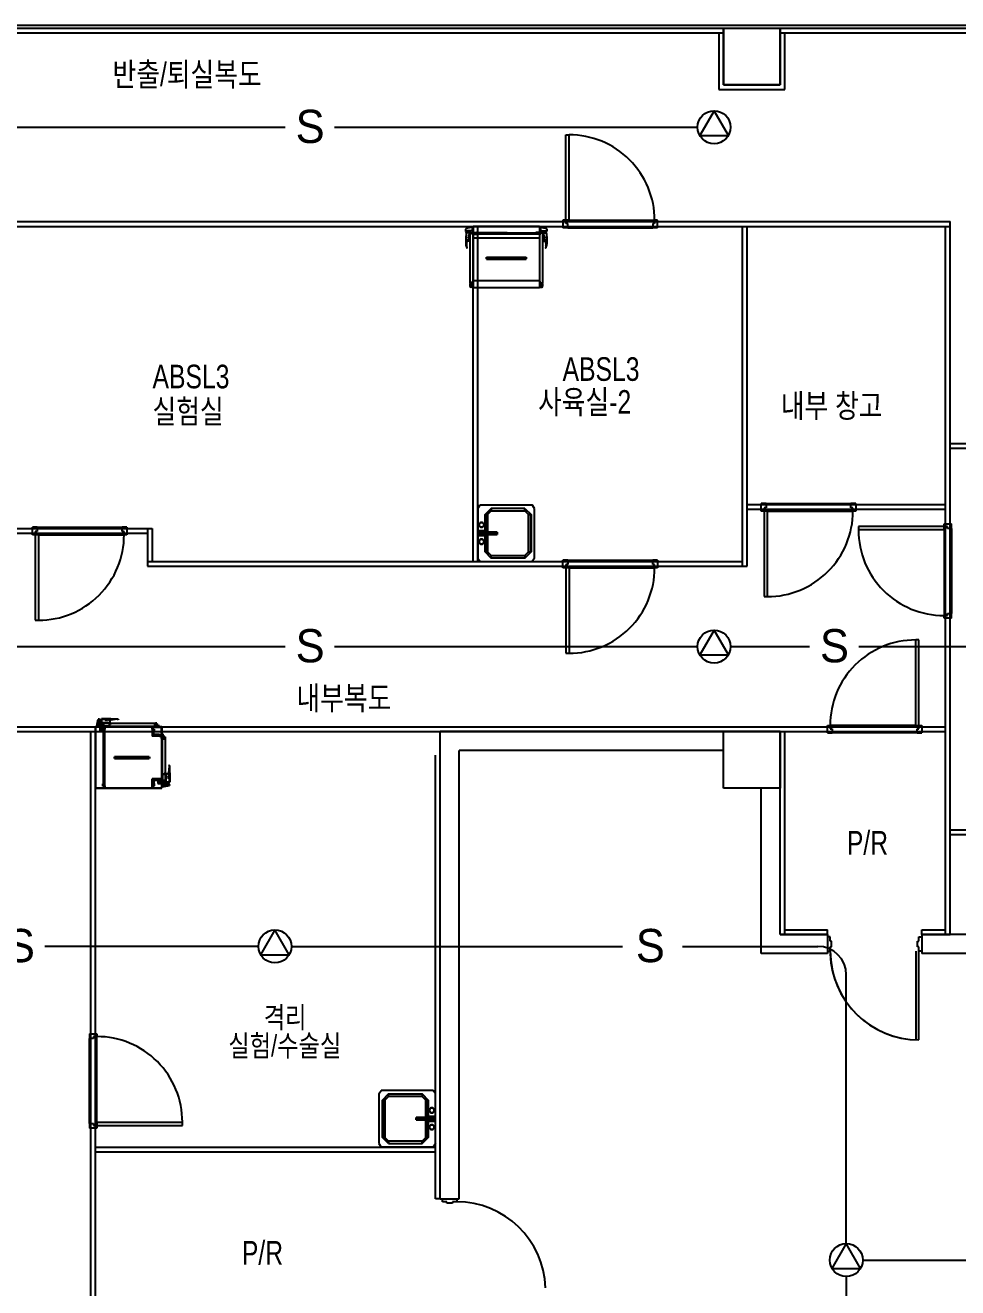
# Model space of a CAD drawing. Header units: millimetres. Extents: x 11414 to 120121, y 3637 to 81420.
# Drawn here: x 52523 to 62397, y 56937 to 70307 of the extents above; entities that cross this region are included whole.
import ezdxf
from ezdxf.enums import TextEntityAlignment as Align

# ---------------------------------------------------------------- set-up
doc = ezdxf.new("R2010")
doc.units = ezdxf.units.MM
doc.header["$LTSCALE"] = 100
doc.linetypes.add('CEN3', pattern=[26, 20, -2, 2, -2])
doc.layers.get('0').update_dxf_attribs({"color": 251})
for name, color, linetype in [('7', 7, 'Continuous'), ('ARC-7$0$ARCH', 9, 'Continuous'), ('ARC-7$0$arch-col', 9, 'Continuous'), ('ARC-7$0$동물실', 9, 'Continuous'), ('ARC-7$0$조적', 8, 'Continuous'), ('REC', 21, 'Continuous'), ('sp', 21, 'Continuous'), ('SYM', 7, 'Continuous'), ('W2', 2, 'CEN3')]:
    doc.layers.add(name, color=color, linetype=linetype)
doc.styles.add('ARC-7$0$돋움', font='')
doc.styles.add('ARC-7$0$울릉도l', font='')
doc.styles.add('GHD', font='HYWULM.TTF')
doc.styles.add('lpk', font='HYWULM.TTF')
doc.styles.get('ARC-7$0$돋움').set_extended_font_data('DotumChe')
doc.styles.get('ARC-7$0$울릉도l').set_extended_font_data('Dotum')

# ---------------------------------------------------------------- blocks, each defined once
blk = doc.blocks.new('ARC-7$0$SINK')
at = {"layer": 'ARC-7$0$동물실'}
for p, q in [((0, 262), (25, 300)), ((25, 300), (575, 300)), ((600, 262), (575, 300)), ((0, 262), (0, -262)), ((76, 198), (140, 262)), ((140, 262), (76, 198)), ((76, -198), (76, 198)), ((102, 198), (76, 198)), ((76, 198), (76, -198)), ((102, 198), (76, 198)), ((140, 236), (102, 198)), ((102, 198), (140, 236)), ((102, 198), (102, -198)), ((102, -198), (102, 198)), ((498, 262), (140, 262)), ((140, 262), (140, 236)), ((498, 262), (140, 262)), ((140, 236), (140, 262)), ((140, 236), (498, 236)), ((140, 236), (498, 236)), ((498, 262), (562, 198)), ((498, 236), (498, 262)), ((498, 262), (562, 198)), ((498, 236), (498, 262)), ((498, 236), (536, 198)), ((536, 198), (498, 236)), ((536, -198), (536, 198)), ((562, 198), (536, 198)), ((536, 198), (536, -198)), ((536, 198), (562, 198)), ((562, 198), (562, -198)), ((562, -198), (562, 198)), ((600, -262), (600, 262)), ((13, 89), (14, 96)), ((14, 96), (13, 89)), ((13, 89), (14, 96)), ((14, 96), (13, 89)), ((14, 82), (13, 89)), ((13, 89), (14, 82)), ((14, 82), (13, 89)), ((13, 89), (14, 82)), ((25, 13), (13, 25)), ((13, 25), (13, -25)), ((76, 25), (13, 25)), ((25, 13), (13, 25)), ((14, 96), (16, 102)), ((16, 102), (14, 96)), ((14, 96), (16, 102)), ((16, 102), (14, 96)), ((16, 76), (14, 82)), ((14, 82), (16, 76)), ((16, 76), (14, 82)), ((14, 82), (16, 76)), ((16, 102), (20, 107)), ((20, 107), (16, 102)), ((16, 102), (20, 107)), ((20, 107), (16, 102)), ((20, 71), (16, 76)), ((16, 76), (20, 71)), ((20, 71), (16, 76)), ((16, 76), (20, 71)), ((20, 107), (25, 111)), ((25, 111), (20, 107)), ((20, 107), (25, 111)), ((25, 111), (20, 107)), ((25, 67), (20, 71)), ((20, 71), (25, 67)), ((25, 67), (20, 71)), ((20, 71), (25, 67)), ((25, 111), (32, 114)), ((32, 114), (25, 111)), ((25, 111), (32, 114)), ((32, 114), (25, 111)), ((32, 64), (25, 67)), ((25, 67), (32, 64)), ((32, 64), (25, 67)), ((25, 67), (32, 64)), ((25, 13), (25, -13)), ((89, 13), (25, 13)), ((25, 13), (25, -13)), ((25, 13), (64, 13)), ((89, 13), (25, 13)), ((32, 114), (38, 115)), ((38, 115), (32, 114)), ((32, 114), (38, 115)), ((38, 115), (32, 114)), ((38, 64), (32, 64)), ((32, 64), (38, 64)), ((38, 64), (32, 64)), ((32, 64), (38, 64)), ((38, 115), (45, 114)), ((45, 114), (38, 115)), ((38, 115), (45, 114)), ((45, 114), (38, 115)), ((38, 64), (45, 64)), ((45, 64), (38, 64)), ((38, 64), (45, 64)), ((45, 64), (38, 64)), ((45, 114), (51, 111)), ((51, 111), (45, 114)), ((45, 114), (51, 111)), ((51, 111), (45, 114)), ((51, 67), (45, 64)), ((45, 64), (51, 67)), ((51, 67), (45, 64)), ((45, 64), (51, 67)), ((51, 111), (56, 107)), ((56, 107), (51, 111)), ((51, 111), (56, 107)), ((56, 107), (51, 111)), ((56, 71), (51, 67)), ((51, 67), (56, 71)), ((56, 71), (51, 67)), ((51, 67), (56, 71)), ((56, 107), (60, 102)), ((60, 102), (56, 107)), ((56, 107), (60, 102)), ((60, 102), (56, 107)), ((60, 76), (56, 71)), ((56, 71), (60, 76)), ((60, 76), (56, 71)), ((56, 71), (60, 76)), ((60, 102), (63, 96)), ((63, 96), (60, 102)), ((60, 102), (63, 96)), ((63, 96), (60, 102)), ((63, 82), (60, 76)), ((60, 76), (63, 82)), ((63, 82), (60, 76)), ((60, 76), (63, 82)), ((63, 96), (64, 89)), ((64, 89), (63, 96)), ((63, 96), (64, 89)), ((64, 89), (63, 96)), ((64, 89), (63, 82)), ((63, 82), (64, 89)), ((64, 89), (63, 82)), ((63, 82), (64, 89)), ((76, 25), (64, 13)), ((64, 13), (76, 25)), ((64, 13), (64, -13)), ((102, 13), (64, 13)), ((64, 13), (64, -13)), ((102, 13), (64, 13)), ((76, -25), (76, 25)), ((89, 13), (204, 13)), ((89, -13), (89, 13)), ((89, -13), (89, 13)), ((89, 13), (102, 13)), ((102, 13), (89, 13)), ((89, 13), (204, 13)), ((102, 13), (204, 13)), ((102, 13), (102, -13)), ((102, -13), (102, 13)), ((204, 13), (102, 13)), ((204, 13), (204, -13)), ((204, 13), (204, -13)), ((204, -13), (204, 13)), ((204, 13), (204, -13)), ((25, -13), (13, -25)), ((25, -13), (13, -25)), ((13, -25), (76, -25)), ((13, -89), (14, -82)), ((14, -82), (13, -89)), ((13, -89), (14, -82)), ((14, -82), (13, -89)), ((14, -96), (13, -89)), ((13, -89), (14, -96)), ((14, -96), (13, -89)), ((13, -89), (14, -96)), ((14, -82), (16, -76)), ((16, -76), (14, -82)), ((14, -82), (16, -76)), ((16, -76), (14, -82)), ((16, -102), (14, -96)), ((14, -96), (16, -102)), ((16, -102), (14, -96)), ((14, -96), (16, -102)), ((16, -76), (20, -71)), ((20, -71), (16, -76)), ((16, -76), (20, -71)), ((20, -71), (16, -76)), ((20, -107), (16, -102)), ((16, -102), (20, -107)), ((20, -107), (16, -102)), ((16, -102), (20, -107)), ((20, -71), (25, -67)), ((25, -67), (20, -71)), ((20, -71), (25, -67)), ((25, -67), (20, -71)), ((25, -111), (20, -107)), ((20, -107), (25, -111)), ((25, -111), (20, -107)), ((20, -107), (25, -111)), ((25, -13), (89, -13)), ((25, -13), (64, -13)), ((89, -13), (25, -13)), ((25, -67), (32, -64)), ((32, -64), (25, -67)), ((25, -67), (32, -64)), ((32, -64), (25, -67)), ((32, -114), (25, -111)), ((25, -111), (32, -114)), ((32, -114), (25, -111)), ((25, -111), (32, -114)), ((32, -64), (38, -64)), ((38, -64), (32, -64)), ((32, -64), (38, -64)), ((38, -64), (32, -64)), ((38, -115), (32, -114)), ((32, -114), (38, -115)), ((38, -115), (32, -114)), ((32, -114), (38, -115)), ((38, -64), (45, -64)), ((45, -64), (38, -64)), ((38, -64), (45, -64)), ((45, -64), (38, -64)), ((45, -114), (38, -115)), ((38, -115), (45, -114)), ((45, -114), (38, -115)), ((38, -115), (45, -114)), ((45, -64), (51, -67)), ((51, -67), (45, -64)), ((45, -64), (51, -67)), ((51, -67), (45, -64)), ((51, -111), (45, -114)), ((45, -114), (51, -111)), ((51, -111), (45, -114)), ((45, -114), (51, -111)), ((51, -67), (56, -71)), ((56, -71), (51, -67)), ((51, -67), (56, -71)), ((56, -71), (51, -67)), ((56, -107), (51, -111)), ((51, -111), (56, -107)), ((56, -107), (51, -111)), ((51, -111), (56, -107)), ((56, -71), (60, -76)), ((60, -76), (56, -71)), ((56, -71), (60, -76)), ((60, -76), (56, -71)), ((60, -102), (56, -107)), ((56, -107), (60, -102)), ((60, -102), (56, -107)), ((56, -107), (60, -102)), ((60, -76), (63, -82)), ((63, -82), (60, -76)), ((60, -76), (63, -82)), ((63, -82), (60, -76)), ((63, -96), (60, -102)), ((60, -102), (63, -96)), ((63, -96), (60, -102)), ((60, -102), (63, -96)), ((63, -82), (64, -89)), ((63, -82), (64, -89)), ((64, -89), (63, -82)), ((63, -82), (64, -89)), ((64, -89), (63, -96)), ((63, -96), (64, -89)), ((64, -89), (63, -96)), ((63, -96), (64, -89)), ((64, -13), (76, -25)), ((76, -25), (64, -13)), ((64, -13), (102, -13)), ((64, -13), (102, -13)), ((204, -13), (89, -13)), ((102, -13), (89, -13)), ((89, -13), (204, -13)), ((102, -13), (89, -13)), ((204, -13), (102, -13)), ((204, -13), (102, -13)), ((0, -262), (25, -300)), ((140, -262), (76, -198)), ((76, -198), (102, -198)), ((76, -198), (140, -262)), ((102, -198), (76, -198)), ((102, -198), (140, -236)), ((140, -236), (102, -198)), ((140, -236), (498, -236)), ((140, -262), (140, -236)), ((140, -236), (498, -236)), ((140, -262), (140, -236)), ((498, -262), (140, -262)), ((498, -262), (140, -262)), ((562, -198), (498, -262)), ((498, -236), (536, -198)), ((498, -262), (562, -198)), ((536, -198), (498, -236)), ((498, -236), (498, -262)), ((498, -236), (498, -262)), ((536, -198), (562, -198)), ((536, -198), (562, -198)), ((600, -262), (575, -300)), ((25, -300), (575, -300))]:
    blk.add_line(p, q, dxfattribs=at)
blk = doc.blocks.new('ARC-7')
at = {"layer": 'ARC-7$0$ARCH', "color": 251}
blk.add_line((660283, -427479), (624833, -427479), dxfattribs=at)
at = {"layer": 'ARC-7$0$arch-col', "color": 251}
for p, q in [((640933, -427508), (641533, -427508)), ((640933, -428108), (640933, -427508)), ((641533, -427508), (641533, -428108)), ((641533, -428108), (640933, -428108))]:
    blk.add_line(p, q, dxfattribs=at)
at = {"layer": 'ARC-7$0$동물실', "color": 251}
for p, q in [((631633, -427508), (640933, -427508)), ((631633, -427558), (640933, -427558)), ((640883, -427558), (640883, -428158)), ((640933, -427508), (640933, -428108)), ((641533, -427508), (645103, -427508)), ((641533, -428108), (641533, -427508)), ((641533, -427558), (645103, -427558)), ((641583, -428158), (641583, -427558)), ((640883, -428158), (641583, -428158)), ((640933, -428108), (641533, -428108)), ((639262, -429543), (639262, -428638)), ((639262, -428638), (639297, -428638)), ((639297, -429543), (639297, -428638)), ((630483, -429558), (643333, -429558)), ((639262, -429543), (639233, -429543)), ((639233, -429543), (639233, -429623)), ((639233, -429558), (639233, -429608)), ((639233, -429558), (639233, -429608)), ((639262, -429579), (639262, -429543)), ((639297, -429543), (639262, -429543)), ((639297, -429543), (640203, -429543)), ((640203, -429543), (640203, -429579)), ((640233, -429543), (640203, -429543)), ((640233, -429623), (640233, -429543)), ((640233, -429608), (640233, -429558)), ((643333, -437108), (643333, -429558)), ((624883, -429608), (643333, -429608)), ((638202, -429638), (638202, -429654)), ((638270, -429654), (638202, -429654)), ((638202, -429655), (638202, -429656)), ((638202, -429657), (638209, -429668)), ((638217, -429654), (638203, -429654)), ((638207, -429684), (638207, -429757)), ((638270, -429615), (638208, -429631)), ((638245, -429675), (638217, -429675)), ((638218, -429655), (638218, -429665)), ((638262, -429658), (638218, -429658)), ((638220, -429663), (638224, -429663)), ((638220, -429675), (638220, -429663)), ((638234, -429675), (638234, -429675)), ((638247, -429705), (638234, -429705)), ((638237, -429697), (638237, -429743)), ((638238, -429703), (638237, -429701)), ((638238, -429707), (638237, -429709)), ((638238, -429703), (638238, -429707)), ((638245, -429703), (638238, -429703)), ((638245, -429707), (638238, -429707)), ((638245, -429675), (638245, -429766)), ((638248, -429675), (638248, -430211)), ((638248, -429675), (638281, -429675)), ((638262, -429654), (638262, -429658)), ((638266, -429688), (638266, -429675)), ((638281, -429688), (638266, -429688)), ((638285, -429625), (638268, -429625)), ((638285, -429652), (638268, -429652)), ((638282, -429676), (638268, -429676)), ((638268, -429676), (638268, -429686)), ((638268, -429679), (638268, -429679)), ((638268, -429679), (638268, -429679)), ((638268, -429681), (638268, -429681)), ((638268, -429682), (638269, -429681)), ((638268, -429682), (638268, -429681)), ((638268, -429681), (638269, -429681)), ((638268, -429682), (638268, -429682)), ((638268, -429685), (638268, -429685)), ((638268, -429686), (638282, -429686)), ((638268, -429686), (638268, -429686)), ((638268, -429686), (638268, -429686)), ((638269, -429676), (638269, -429676)), ((638269, -429677), (638269, -429677)), ((638269, -429679), (638269, -429679)), ((638269, -429681), (638269, -429681)), ((638269, -429686), (638269, -429686)), ((638269, -429686), (638269, -429686)), ((638270, -429615), (638270, -429661)), ((638273, -429623), (638270, -429620)), ((638273, -429626), (638270, -429629)), ((638282, -429642), (638270, -429642)), ((638282, -429661), (638270, -429661)), ((638282, -429615), (638271, -429615)), ((638273, -429650), (638271, -429647)), ((638273, -429654), (638271, -429657)), ((638271, -429677), (638271, -429677)), ((638272, -429679), (638272, -429679)), ((638272, -429679), (638272, -429679)), ((638272, -429679), (638272, -429679)), ((638272, -429681), (638272, -429681)), ((638272, -429682), (638272, -429682)), ((638272, -429683), (638272, -429683)), ((638272, -429685), (638272, -429685)), ((638272, -429685), (638272, -429685)), ((638273, -429623), (638273, -429626)), ((638282, -429623), (638273, -429623)), ((638282, -429626), (638273, -429626)), ((638273, -429650), (638273, -429654)), ((638282, -429650), (638273, -429650)), ((638282, -429654), (638273, -429654)), ((638273, -429677), (638273, -429677)), ((638273, -429679), (638273, -429679)), ((638273, -429680), (638273, -429680)), ((638273, -429684), (638273, -429684)), ((638275, -429676), (638275, -429676)), ((638275, -429676), (638275, -429676)), ((638275, -429681), (638275, -429681)), ((638275, -429683), (638276, -429682)), ((638275, -429683), (638275, -429682)), ((638275, -429682), (638276, -429682)), ((638275, -429682), (638275, -429682)), ((638275, -429684), (638275, -429684)), ((638275, -429685), (638275, -429685)), ((638275, -429686), (638275, -429686)), ((638276, -429676), (638276, -429676)), ((638276, -429680), (638276, -429680)), ((638276, -429685), (638276, -429684)), ((638276, -429685), (638276, -429684)), ((638276, -429684), (638276, -429684)), ((638277, -429677), (638277, -429677)), ((638278, -429681), (638278, -429680)), ((638278, -429680), (638278, -429680)), ((638278, -429681), (638278, -429680)), ((638278, -429682), (638278, -429682)), ((638278, -429685), (638278, -429685)), ((638279, -429677), (638279, -429676)), ((638279, -429677), (638279, -429676)), ((638279, -429676), (638279, -429676)), ((638279, -429678), (638279, -429678)), ((638279, -429680), (638279, -429680)), ((638323, -429681), (638279, -429682)), ((638279, -429682), (638279, -429682)), ((638279, -429684), (638279, -429684)), ((638280, -429682), (638280, -429682)), ((638281, -429676), (638281, -429675)), ((638281, -429676), (638281, -429676)), ((638281, -429678), (638281, -429678)), ((638281, -429683), (638281, -429683)), ((638281, -429685), (638281, -429685)), ((638281, -429698), (638281, -430185)), ((638282, -429615), (638282, -429661)), ((638282, -429686), (638282, -429676)), ((638282, -429677), (638282, -429677)), ((638282, -429677), (638282, -429677)), ((638282, -429677), (638282, -429677)), ((638282, -429680), (638282, -429680)), ((638283, -433158), (638283, -429608)), ((638283, -429608), (638283, -430258)), ((638983, -429608), (638283, -429608)), ((638321, -429672), (638283, -429691)), ((638283, -429672), (638321, -429691)), ((638283, -429672), (638321, -429672)), ((638283, -429676), (638283, -429695)), ((638283, -429676), (638283, -429695)), ((638283, -429691), (638321, -429691)), ((638321, -429672), (638321, -429691)), ((638321, -429677), (638945, -429677)), ((638643, -429677), (638321, -429677)), ((638321, -429686), (638945, -429686)), ((638643, -429686), (638321, -429686)), ((638333, -433158), (638333, -429608)), ((638943, -429681), (638986, -429682)), ((638983, -429672), (638945, -429672)), ((638945, -429672), (638983, -429691)), ((638983, -429672), (638945, -429691)), ((638945, -429672), (638945, -429691)), ((638983, -429691), (638945, -429691)), ((638980, -429625), (638998, -429625)), ((638981, -429652), (638998, -429652)), ((638983, -429608), (638983, -430258)), ((638983, -429686), (638983, -429676)), ((638983, -429676), (638998, -429676)), ((638983, -429676), (638983, -429695)), ((638983, -429677), (638983, -429676)), ((638983, -429676), (638983, -429676)), ((638983, -429677), (638983, -429677)), ((638998, -429686), (638983, -429686)), ((638984, -429615), (638984, -429661)), ((638984, -429615), (638995, -429615)), ((638984, -429623), (638992, -429623)), ((638984, -429626), (638992, -429626)), ((638984, -429642), (638995, -429642)), ((638984, -429650), (638992, -429650)), ((638984, -429654), (638992, -429654)), ((638984, -429661), (638995, -429661)), ((638984, -429675), (638984, -429675)), ((638984, -429678), (638984, -429678)), ((638984, -429680), (638984, -429680)), ((638984, -429683), (638984, -429683)), ((638984, -429684), (638984, -429684)), ((639018, -429675), (638985, -429675)), ((638985, -429676), (638985, -429675)), ((638985, -429681), (638985, -429681)), ((638985, -429688), (639000, -429688)), ((638985, -429698), (638985, -430185)), ((638986, -429675), (639018, -429675)), ((638986, -429676), (638986, -429676)), ((638986, -429676), (638987, -429676)), ((638987, -429676), (638986, -429676)), ((638986, -429677), (638986, -429677)), ((638986, -429681), (638986, -429681)), ((638988, -429679), (638987, -429680)), ((638988, -429680), (638987, -429680)), ((638987, -429680), (638987, -429680)), ((638987, -429683), (638987, -429683)), ((638987, -429685), (638987, -429685)), ((638988, -429676), (638988, -429676)), ((638988, -429680), (638988, -429679)), ((638988, -429681), (638988, -429681)), ((638990, -429682), (638989, -429682)), ((638990, -429682), (638989, -429682)), ((638989, -429684), (638989, -429684)), ((638989, -429684), (638990, -429684)), ((638990, -429684), (638989, -429684)), ((638990, -429676), (638990, -429675)), ((638990, -429676), (638990, -429675)), ((638990, -429676), (638990, -429676)), ((638990, -429680), (638990, -429680)), ((638990, -429680), (638990, -429680)), ((638990, -429682), (638990, -429682)), ((638990, -429683), (638990, -429683)), ((638990, -429686), (638990, -429686)), ((638991, -429681), (638991, -429681)), ((638991, -429685), (638991, -429685)), ((638992, -429623), (638995, -429620)), ((638992, -429623), (638992, -429626)), ((638992, -429626), (638995, -429629)), ((638992, -429650), (638995, -429647)), ((638992, -429650), (638992, -429654)), ((638992, -429654), (638995, -429657)), ((638992, -429683), (638992, -429683)), ((638993, -429676), (638993, -429676)), ((638993, -429679), (638993, -429678)), ((638993, -429679), (638993, -429678)), ((638993, -429678), (638993, -429678)), ((638993, -429678), (638993, -429678)), ((638993, -429679), (638993, -429679)), ((638993, -429680), (638993, -429680)), ((638993, -429682), (638993, -429682)), ((638994, -429676), (638994, -429676)), ((638994, -429681), (638994, -429681)), ((638994, -429685), (638994, -429685)), ((638994, -429685), (638994, -429685)), ((638995, -429615), (638995, -429661)), ((638995, -429615), (639057, -429631)), ((638995, -429654), (639064, -429654)), ((638996, -429675), (638996, -429675)), ((638996, -429677), (638996, -429677)), ((638996, -429679), (638996, -429679)), ((638997, -429680), (638996, -429681)), ((638996, -429680), (638996, -429680)), ((638997, -429681), (638996, -429681)), ((638996, -429686), (638996, -429686)), ((638996, -429686), (638996, -429686)), ((638997, -429681), (638997, -429680)), ((638997, -429680), (638997, -429680)), ((638997, -429681), (638997, -429681)), ((638997, -429685), (638997, -429685)), ((638997, -429685), (638997, -429685)), ((638997, -429685), (638997, -429685)), ((638998, -429676), (638998, -429686)), ((638998, -429678), (638998, -429678)), ((638998, -429678), (638998, -429678)), ((639000, -429688), (639000, -429675)), ((639004, -429654), (639004, -429658)), ((639004, -429658), (639048, -429658)), ((639018, -429675), (639018, -430211)), ((639018, -429705), (639031, -429705)), ((639021, -429675), (639021, -429766)), ((639021, -429675), (639049, -429675)), ((639021, -429703), (639027, -429703)), ((639021, -429707), (639027, -429707)), ((639027, -429703), (639029, -429701)), ((639027, -429703), (639027, -429707)), ((639027, -429707), (639029, -429709)), ((639029, -429697), (639029, -429743)), ((639031, -429675), (639031, -429675)), ((639045, -429663), (639042, -429663)), ((639045, -429675), (639045, -429663)), ((639048, -429655), (639048, -429665)), ((639049, -429654), (639063, -429654)), ((639064, -429657), (639056, -429668)), ((639058, -429684), (639058, -429757)), ((639064, -429638), (639064, -429654)), ((639064, -429655), (639064, -429656)), ((639283, -429623), (639233, -429623)), ((639283, -429579), (639262, -429579)), ((639283, -429623), (639283, -429579)), ((639283, -429623), (640183, -429623)), ((640183, -429579), (640183, -429623)), ((640203, -429579), (640183, -429579)), ((640203, -429579), (640183, -429579)), ((640233, -429623), (640183, -429623)), ((641133, -433208), (641133, -429608)), ((641183, -433208), (641183, -429608)), ((643283, -437108), (643283, -429608)), ((638204, -429715), (638204, -429798)), ((638208, -429723), (638216, -429723)), ((638211, -429751), (638222, -429751)), ((638212, -429719), (638212, -429726)), ((638212, -429815), (638215, -429830)), ((638215, -429836), (638214, -429836)), ((638215, -429830), (638216, -429835)), ((638217, -429745), (638217, -429757)), ((638245, -429766), (638217, -429766)), ((638247, -429739), (638234, -429739)), ((638238, -429737), (638237, -429735)), ((638238, -429741), (638237, -429742)), ((638238, -429737), (638238, -429741)), ((638245, -429737), (638238, -429737)), ((638245, -429741), (638238, -429741)), ((638983, -429733), (638283, -429733)), ((639018, -429739), (639031, -429739)), ((639021, -429737), (639027, -429737)), ((639021, -429741), (639027, -429741)), ((639021, -429766), (639049, -429766)), ((639027, -429737), (639029, -429735)), ((639027, -429737), (639027, -429741)), ((639027, -429741), (639029, -429742)), ((639054, -429751), (639043, -429751)), ((639049, -429745), (639049, -429757)), ((639057, -429723), (639050, -429723)), ((639053, -429815), (639050, -429830)), ((639050, -429830), (639050, -429835)), ((639051, -429836), (639051, -429836)), ((639054, -429719), (639054, -429726)), ((639061, -429715), (639061, -429798)), ((638853, -429945), (638412, -429945)), ((638843, -429936), (638423, -429936)), ((638423, -429936), (638423, -429954)), ((638423, -429954), (638843, -429954)), ((638436, -429936), (638436, -429954)), ((638826, -429939), (638439, -429939)), ((638439, -429939), (638439, -429951)), ((638439, -429951), (638826, -429951)), ((638826, -429951), (638826, -429939)), ((638830, -429954), (638830, -429936)), ((638843, -429954), (638843, -429936)), ((638270, -430220), (638246, -430220)), ((638256, -430241), (638247, -430241)), ((638248, -430211), (638281, -430211)), ((638248, -430215), (638248, -430241)), ((638248, -430241), (638248, -430241)), ((638264, -430212), (638251, -430212)), ((638264, -430226), (638251, -430226)), ((638252, -430226), (638262, -430226)), ((638255, -430220), (638253, -430222)), ((638262, -430222), (638253, -430222)), ((638253, -430226), (638253, -430222)), ((638263, -430226), (638253, -430226)), ((638255, -430220), (638255, -430212)), ((638260, -430220), (638255, -430220)), ((638257, -430241), (638259, -430241)), ((638258, -430227), (638258, -430212)), ((638258, -430239), (638258, -430230)), ((638258, -430231), (638267, -430231)), ((638258, -430240), (638258, -430242)), ((638258, -430243), (638258, -430251)), ((638260, -430220), (638260, -430212)), ((638260, -430220), (638262, -430222)), ((638260, -430241), (638268, -430241)), ((638262, -430226), (638262, -430222)), ((638281, -430198), (638266, -430198)), ((638266, -430198), (638266, -430211)), ((638267, -430215), (638267, -430241)), ((638267, -430231), (638275, -430231)), ((638268, -430200), (638282, -430200)), ((638268, -430210), (638268, -430200)), ((638268, -430200), (638268, -430200)), ((638268, -430200), (638268, -430200)), ((638268, -430201), (638268, -430201)), ((638268, -430204), (638269, -430205)), ((638268, -430204), (638268, -430205)), ((638268, -430204), (638268, -430204)), ((638268, -430205), (638268, -430205)), ((638268, -430205), (638269, -430205)), ((638268, -430207), (638268, -430207)), ((638268, -430207), (638268, -430207)), ((638282, -430210), (638268, -430210)), ((638269, -430200), (638269, -430200)), ((638269, -430200), (638269, -430200)), ((638269, -430205), (638269, -430205)), ((638269, -430207), (638269, -430207)), ((638269, -430209), (638269, -430209)), ((638269, -430210), (638269, -430210)), ((638271, -430209), (638271, -430209)), ((638271, -430241), (638283, -430241)), ((638272, -430201), (638272, -430201)), ((638272, -430201), (638272, -430201)), ((638272, -430203), (638272, -430203)), ((638272, -430204), (638272, -430204)), ((638272, -430205), (638272, -430205)), ((638272, -430207), (638272, -430207)), ((638272, -430207), (638272, -430207)), ((638272, -430207), (638272, -430207)), ((638272, -430234), (638272, -430247)), ((638272, -430236), (638277, -430236)), ((638272, -430245), (638277, -430245)), ((638273, -430202), (638273, -430202)), ((638273, -430206), (638273, -430206)), ((638273, -430207), (638273, -430207)), ((638273, -430209), (638273, -430209)), ((638275, -430200), (638275, -430200)), ((638275, -430201), (638275, -430201)), ((638275, -430202), (638275, -430202)), ((638275, -430203), (638276, -430204)), ((638275, -430203), (638275, -430204)), ((638275, -430204), (638276, -430204)), ((638275, -430204), (638275, -430204)), ((638275, -430205), (638275, -430205)), ((638275, -430210), (638275, -430210)), ((638275, -430210), (638275, -430210)), ((638279, -430231), (638275, -430231)), ((638276, -430201), (638276, -430202)), ((638276, -430201), (638276, -430202)), ((638276, -430202), (638276, -430202)), ((638276, -430206), (638276, -430206)), ((638276, -430210), (638276, -430210)), ((638277, -430209), (638277, -430209)), ((638277, -430236), (638277, -430245)), ((638279, -430238), (638277, -430236)), ((638279, -430243), (638277, -430245)), ((638278, -430201), (638278, -430201)), ((638278, -430204), (638278, -430204)), ((638278, -430205), (638278, -430206)), ((638278, -430205), (638278, -430206)), ((638278, -430206), (638278, -430206)), ((638279, -430202), (638279, -430202)), ((638279, -430204), (638279, -430204)), ((638279, -430206), (638279, -430206)), ((638279, -430208), (638279, -430208)), ((638279, -430209), (638279, -430210)), ((638279, -430209), (638279, -430210)), ((638279, -430210), (638279, -430210)), ((638279, -430238), (638279, -430243)), ((638279, -430238), (638281, -430238)), ((638279, -430243), (638281, -430243)), ((638280, -430204), (638280, -430204)), ((638281, -430201), (638281, -430201)), ((638281, -430203), (638281, -430203)), ((638281, -430208), (638281, -430208)), ((638281, -430210), (638281, -430211)), ((638281, -430210), (638281, -430210)), ((638281, -430234), (638281, -430247)), ((638282, -430200), (638282, -430210)), ((638282, -430206), (638282, -430206)), ((638282, -430209), (638282, -430209)), ((638282, -430209), (638282, -430209)), ((638282, -430209), (638282, -430209)), ((638983, -430183), (638283, -430183)), ((638983, -430200), (638983, -430210)), ((638998, -430200), (638983, -430200)), ((638984, -430209), (638983, -430209)), ((638984, -430209), (638983, -430209)), ((638983, -430210), (638998, -430210)), ((638995, -430241), (638983, -430241)), ((638984, -430203), (638984, -430203)), ((638984, -430206), (638984, -430206)), ((638984, -430208), (638984, -430208)), ((638984, -430209), (638984, -430209)), ((638984, -430210), (638984, -430210)), ((638984, -430234), (638984, -430247)), ((638987, -430238), (638984, -430238)), ((638987, -430243), (638984, -430243)), ((638985, -430198), (639000, -430198)), ((638985, -430201), (638985, -430201)), ((638985, -430204), (638985, -430204)), ((638985, -430210), (638985, -430211)), ((639018, -430211), (638985, -430211)), ((638986, -430208), (638986, -430208)), ((638987, -430209), (638986, -430210)), ((638987, -430210), (638986, -430210)), ((638987, -430202), (638987, -430202)), ((638987, -430204), (638987, -430204)), ((638988, -430205), (638987, -430206)), ((638988, -430206), (638987, -430206)), ((638987, -430206), (638987, -430206)), ((638987, -430209), (638987, -430210)), ((638987, -430231), (638991, -430231)), ((638987, -430238), (638989, -430236)), ((638987, -430238), (638987, -430243)), ((638987, -430243), (638989, -430245)), ((638988, -430201), (638988, -430201)), ((638988, -430204), (638988, -430204)), ((638988, -430205), (638988, -430206)), ((638988, -430209), (638988, -430209)), ((638990, -430201), (638989, -430202)), ((638990, -430202), (638989, -430202)), ((638989, -430236), (638989, -430245)), ((638994, -430236), (638989, -430236)), ((638994, -430245), (638989, -430245)), ((638990, -430201), (638990, -430202)), ((638990, -430202), (638990, -430202)), ((638990, -430203), (638990, -430204)), ((638990, -430203), (638990, -430204)), ((638990, -430204), (638990, -430204)), ((638990, -430205), (638990, -430205)), ((638990, -430206), (638990, -430206)), ((638991, -430210), (638990, -430210)), ((638990, -430210), (638990, -430210)), ((638991, -430200), (638991, -430200)), ((638991, -430201), (638991, -430201)), ((638991, -430204), (638991, -430204)), ((638991, -430210), (638991, -430210)), ((638998, -430231), (638991, -430231)), ((638993, -430202), (638993, -430202)), ((638993, -430205), (638993, -430205)), ((638993, -430206), (638993, -430206)), ((638993, -430207), (638993, -430207)), ((638993, -430207), (638994, -430207)), ((638994, -430207), (638993, -430207)), ((638993, -430207), (638993, -430207)), ((638993, -430209), (638993, -430209)), ((638994, -430201), (638994, -430201)), ((638994, -430201), (638994, -430201)), ((638994, -430203), (638994, -430203)), ((638994, -430204), (638994, -430204)), ((638994, -430209), (638994, -430209)), ((638994, -430234), (638994, -430247)), ((638995, -430220), (639020, -430220)), ((638996, -430200), (638996, -430200)), ((638996, -430200), (638996, -430200)), ((638996, -430209), (638996, -430209)), ((638996, -430210), (638996, -430210)), ((638997, -430200), (638997, -430200)), ((638997, -430201), (638997, -430201)), ((638997, -430204), (638997, -430205)), ((638997, -430204), (638997, -430205)), ((638997, -430204), (638997, -430204)), ((638997, -430205), (638997, -430205)), ((638997, -430205), (638997, -430205)), ((638997, -430207), (638997, -430207)), ((639006, -430241), (638997, -430241)), ((638998, -430210), (638998, -430200)), ((638998, -430200), (638998, -430200)), ((638998, -430205), (638998, -430205)), ((638998, -430207), (638998, -430207)), ((638998, -430207), (638998, -430207)), ((638998, -430215), (638998, -430241)), ((639008, -430231), (638998, -430231)), ((639000, -430198), (639000, -430211)), ((639001, -430212), (639014, -430212)), ((639001, -430226), (639014, -430226)), ((639002, -430226), (639013, -430226)), ((639005, -430220), (639003, -430222)), ((639003, -430222), (639013, -430222)), ((639003, -430226), (639003, -430222)), ((639013, -430226), (639003, -430226)), ((639005, -430220), (639005, -430212)), ((639005, -430220), (639010, -430220)), ((639009, -430241), (639007, -430241)), ((639008, -430227), (639008, -430212)), ((639008, -430239), (639008, -430230)), ((639008, -430240), (639008, -430242)), ((639008, -430243), (639008, -430251)), ((639010, -430220), (639010, -430212)), ((639010, -430220), (639013, -430222)), ((639010, -430241), (639018, -430241)), ((639013, -430226), (639013, -430222)), ((639017, -430215), (639017, -430241)), ((639017, -430241), (639017, -430241)), ((638275, -430250), (638258, -430250)), ((638258, -430250), (638258, -430250)), ((638279, -430250), (638275, -430250)), ((638983, -430258), (638283, -430258)), ((638987, -430250), (638991, -430250)), ((638991, -430250), (639008, -430250)), ((639008, -430250), (639008, -430250)), ((643333, -431908), (645053, -431908)), ((643333, -431958), (645053, -431958)), ((643283, -432558), (641183, -432558)), ((643283, -432608), (641183, -432608)), ((641333, -432623), (641333, -432543)), ((641383, -432543), (641333, -432543)), ((641333, -432608), (641333, -432558)), ((641333, -432608), (641333, -432558)), ((641362, -432623), (641333, -432623)), ((641362, -432588), (641362, -432623)), ((641383, -432588), (641362, -432588)), ((641362, -432623), (641362, -433529)), ((641397, -432623), (641362, -432623)), ((641383, -432543), (641383, -432588)), ((641383, -432543), (642283, -432543)), ((641397, -432623), (641397, -433529)), ((641397, -432623), (642303, -432623)), ((642283, -432588), (642283, -432543)), ((642333, -432543), (642283, -432543)), ((642303, -432588), (642283, -432588)), ((642303, -432588), (642283, -432588)), ((642303, -432623), (642303, -432588)), ((642333, -432623), (642303, -432623)), ((642333, -432543), (642333, -432623)), ((642333, -432558), (642333, -432608)), ((643268, -432788), (643268, -432758)), ((643268, -432758), (643348, -432758)), ((643283, -432758), (643333, -432758)), ((643283, -432758), (643333, -432758)), ((643348, -432808), (643348, -432758)), ((633383, -432808), (634883, -432808)), ((633383, -432858), (634833, -432858)), ((633615, -432873), (633615, -432793)), ((633665, -432793), (633615, -432793)), ((633615, -432858), (633615, -432808)), ((633615, -432858), (633615, -432808)), ((633645, -432873), (633615, -432873)), ((633645, -432838), (633645, -432873)), ((633665, -432838), (633645, -432838)), ((633645, -432873), (633645, -433779)), ((633680, -432873), (633645, -432873)), ((633665, -432793), (633665, -432838)), ((633665, -432793), (634565, -432793)), ((633680, -432873), (633680, -433779)), ((633680, -432873), (634586, -432873)), ((634565, -432838), (634565, -432793)), ((634615, -432793), (634565, -432793)), ((634586, -432838), (634565, -432838)), ((634586, -432838), (634565, -432838)), ((634586, -432873), (634586, -432838)), ((634615, -432873), (634586, -432873)), ((634615, -432793), (634615, -432873)), ((634615, -432808), (634615, -432858)), ((643268, -432788), (642363, -432788)), ((642363, -432788), (642363, -432823)), ((643268, -432823), (642363, -432823)), ((643304, -432788), (643268, -432788)), ((643268, -432823), (643268, -432788)), ((643268, -432823), (643268, -433729)), ((643304, -432808), (643304, -432788)), ((643348, -432808), (643304, -432808)), ((643348, -432808), (643348, -433709)), ((634833, -433158), (641133, -433158)), ((639233, -433223), (639233, -433143)), ((639283, -433143), (639233, -433143)), ((639233, -433208), (639233, -433158)), ((639233, -433208), (639233, -433158)), ((639283, -433143), (639283, -433188)), ((639283, -433143), (640183, -433143)), ((640183, -433188), (640183, -433143)), ((640233, -433143), (640183, -433143)), ((640233, -433143), (640233, -433223)), ((640233, -433158), (640233, -433208)), ((634833, -433208), (641183, -433208)), ((639262, -433223), (639233, -433223)), ((639262, -433188), (639262, -433223)), ((639283, -433188), (639262, -433188)), ((639262, -433223), (639262, -434129)), ((639297, -433223), (639262, -433223)), ((639297, -433223), (639297, -434129)), ((639297, -433223), (640203, -433223)), ((640203, -433188), (640183, -433188)), ((640203, -433188), (640183, -433188)), ((640203, -433223), (640203, -433188)), ((640233, -433223), (640203, -433223)), ((641362, -433529), (641397, -433529)), ((643304, -433709), (643348, -433709)), ((643304, -433729), (643304, -433709)), ((643304, -433729), (643304, -433709)), ((643348, -433758), (643348, -433709)), ((633645, -433779), (633680, -433779)), ((643268, -433729), (643304, -433729)), ((643268, -433758), (643268, -433729)), ((643348, -433758), (643268, -433758)), ((643333, -433758), (643283, -433758)), ((642968, -434893), (642968, -433988)), ((643003, -433988), (642968, -433988)), ((643003, -434893), (643003, -433988)), ((639262, -434129), (639297, -434129)), ((626033, -434908), (643283, -434908)), ((634283, -435558), (634283, -434908)), ((634283, -434908), (634383, -434908)), ((634382, -434910), (634284, -434910)), ((634284, -434910), (634284, -435557)), ((634296, -434898), (634312, -434826)), ((634296, -434898), (634312, -434843)), ((634296, -434898), (634296, -434908)), ((634331, -434898), (634296, -434898)), ((634296, -434908), (634331, -434908)), ((634301, -434898), (634301, -434908)), ((634336, -434898), (634301, -434898)), ((634301, -434898), (634327, -434898)), ((634301, -434898), (634327, -434898)), ((634301, -434908), (634336, -434908)), ((634322, -434826), (634312, -434826)), ((634322, -434843), (634312, -434843)), ((634322, -434898), (634322, -434826)), ((634322, -434827), (634330, -434827)), ((634322, -434898), (634322, -434843)), ((634322, -434844), (634330, -434844)), ((634322, -434859), (634330, -434859)), ((634324, -434827), (634324, -434842)), ((634324, -434844), (634324, -434859)), ((634327, -434842), (634335, -434842)), ((634327, -434883), (634357, -434883)), ((634328, -434842), (634328, -434898)), ((634328, -434859), (634328, -434898)), ((634330, -434827), (634338, -434831)), ((634330, -434842), (634338, -434839)), ((634330, -434844), (634338, -434848)), ((634330, -434846), (634346, -434846)), ((634330, -434859), (634338, -434856)), ((634331, -434908), (634331, -434898)), ((634333, -434950), (634333, -434910)), ((634333, -434910), (634373, -434910)), ((634336, -434908), (634336, -434898)), ((634343, -434864), (634346, -434864)), ((634346, -434822), (634346, -434870)), ((634440, -434822), (634346, -434822)), ((634445, -434822), (634346, -434822)), ((634346, -434827), (634351, -434825)), ((634346, -434861), (634440, -434861)), ((634346, -434870), (634440, -434870)), ((634346, -434902), (634346, -434870)), ((634346, -434870), (634920, -434870)), ((634361, -434902), (634346, -434902)), ((634346, -434902), (634346, -434939)), ((634347, -434871), (634347, -434901)), ((634919, -434871), (634347, -434871)), ((634347, -434901), (634919, -434901)), ((634348, -434895), (634348, -434906)), ((634349, -434931), (634349, -434925)), ((634351, -434825), (634408, -434825)), ((634358, -434925), (634358, -434931)), ((634360, -434888), (634360, -434902)), ((634360, -434888), (634368, -434888)), ((634361, -434889), (634377, -434889)), ((634361, -434890), (634361, -434889)), ((634368, -434889), (634361, -434889)), ((634361, -434889), (634361, -434902)), ((634376, -434890), (634361, -434890)), ((634361, -434939), (634361, -434902)), ((634368, -434888), (634368, -434889)), ((634373, -434910), (634373, -434950)), ((634376, -434902), (634376, -434890)), ((634433, -434902), (634376, -434902)), ((634377, -434889), (634377, -434901)), ((634377, -434901), (634432, -434901)), ((634382, -434932), (634382, -434910)), ((634383, -434908), (634383, -434933)), ((634408, -434825), (634440, -434842)), ((634432, -434871), (634452, -434871)), ((634432, -434901), (634432, -434871)), ((634433, -434872), (634433, -434902)), ((634452, -434872), (634433, -434872)), ((634440, -434870), (634440, -434822)), ((634445, -434837), (634440, -434842)), ((634445, -434822), (634517, -434824)), ((634517, -434828), (634445, -434837)), ((634452, -434871), (634452, -434872)), ((634527, -434829), (634517, -434824)), ((634527, -434832), (634517, -434828)), ((634527, -434829), (634527, -434832)), ((634883, -434908), (634883, -434933)), ((634984, -434908), (634883, -434908)), ((634884, -434910), (634983, -434910)), ((634884, -434932), (634884, -434910)), ((634900, -434883), (634946, -434883)), ((634918, -434883), (634925, -434883)), ((634919, -434901), (634919, -434871)), ((634920, -434870), (634920, -434896)), ((634931, -434870), (634920, -434870)), ((634920, -434870), (634920, -434896)), ((634931, -434870), (634920, -434870)), ((634920, -434870), (634920, -434902)), ((634920, -434896), (634931, -434896)), ((634921, -434908), (634921, -434896)), ((634921, -434908), (634930, -434908)), ((634930, -434908), (634930, -434896)), ((634936, -434898), (634930, -434898)), ((634937, -434907), (634930, -434907)), ((634931, -434896), (634931, -434870)), ((634937, -434897), (634937, -434908)), ((634962, -434897), (634937, -434897)), ((634937, -434908), (634962, -434908)), ((634937, -434908), (634962, -434908)), ((634950, -434893), (634950, -434917)), ((634962, -434908), (634962, -434897)), ((634962, -434908), (634962, -434897)), ((634983, -434910), (634983, -435557)), ((634983, -435031), (634983, -434910)), ((634984, -435558), (634984, -434908)), ((634984, -434908), (634984, -435032)), ((634984, -434921), (634984, -435010)), ((634984, -434921), (634984, -435010)), ((634984, -434921), (634984, -435010)), ((642033, -434893), (642062, -434893)), ((642033, -434973), (642033, -434893)), ((642033, -434958), (642033, -434908)), ((642062, -434893), (642062, -434929)), ((642968, -434893), (642062, -434893)), ((642968, -434893), (643003, -434893)), ((643003, -434893), (643033, -434893)), ((643003, -434929), (643003, -434893)), ((643033, -434893), (643033, -434973)), ((643033, -434908), (643033, -434958)), ((643033, -434908), (643033, -434958)), ((626033, -434958), (643283, -434958)), ((634233, -441408), (634233, -434958)), ((634283, -441408), (634283, -434958)), ((634373, -434950), (634333, -434950)), ((634346, -434939), (634361, -434939)), ((634357, -434952), (634372, -434952)), ((634362, -434957), (634362, -434932)), ((634362, -434932), (634382, -434932)), ((634363, -434957), (634362, -434957)), ((634383, -434933), (634363, -434933)), ((634363, -434933), (634363, -434957)), ((634365, -434933), (634365, -435533)), ((634383, -434933), (634365, -434933)), ((634383, -435533), (634383, -434933)), ((634883, -434933), (634901, -434933)), ((634883, -434933), (634903, -434933)), ((634883, -434934), (634883, -435008)), ((634883, -434934), (634901, -434934)), ((634883, -435008), (634901, -434990)), ((634958, -435008), (634883, -435008)), ((634904, -434932), (634884, -434932)), ((634901, -434990), (634901, -434934)), ((634958, -434990), (634901, -434990)), ((634903, -434933), (634903, -434958)), ((634903, -434958), (634904, -434958)), ((634904, -434958), (634904, -434932)), ((634935, -434987), (634960, -434987)), ((634935, -434988), (634935, -434987)), ((634959, -434988), (634935, -434988)), ((634958, -435008), (634958, -434990)), ((634959, -435008), (634959, -434988)), ((634984, -435008), (634959, -435008)), ((634960, -434987), (634960, -435007)), ((634960, -435007), (634983, -435007)), ((635000, -434995), (634975, -434995)), ((634983, -435032), (634983, -435053)), ((634984, -434980), (634984, -435015)), ((634984, -434980), (634984, -435015)), ((634984, -434980), (634984, -435015)), ((634984, -435008), (634984, -434983)), ((634984, -434983), (634995, -434983)), ((634984, -435008), (634984, -434983)), ((634984, -434983), (634995, -434983)), ((634995, -435008), (634984, -435008)), ((634984, -435015), (634996, -435015)), ((634984, -435024), (634984, -435015)), ((634984, -435024), (634996, -435024)), ((634985, -435008), (634985, -435015)), ((635023, -435025), (634991, -435025)), ((634992, -435494), (634992, -435027)), ((634992, -435027), (635021, -435027)), ((634994, -435009), (634994, -435015)), ((634995, -434983), (634995, -435008)), ((634996, -435025), (634996, -435014)), ((634996, -435014), (635022, -435014)), ((635022, -435025), (634996, -435025)), ((635022, -435025), (634996, -435025)), ((635009, -435045), (635009, -434999)), ((635009, -435027), (635009, -435021)), ((635021, -435027), (635021, -435494)), ((635022, -435014), (635022, -435025)), ((635022, -435014), (635022, -435025)), ((635023, -435495), (635023, -435025)), ((641533, -434958), (640933, -434958)), ((640933, -434958), (643283, -434958)), ((640933, -434958), (643283, -434958)), ((640933, -434958), (641533, -434958)), ((640933, -435558), (640933, -434958)), ((640933, -434958), (641533, -434958)), ((640933, -435558), (640933, -434958)), ((641533, -435558), (641533, -434958)), ((641533, -434958), (641533, -435558)), ((641533, -434958), (641533, -435558)), ((641583, -437108), (641583, -434958)), ((642033, -434973), (642083, -434973)), ((642062, -434929), (642083, -434929)), ((642062, -434929), (642083, -434929)), ((642083, -434929), (642083, -434973)), ((642983, -434973), (642083, -434973)), ((642983, -434929), (643003, -434929)), ((642983, -434973), (642983, -434929)), ((642983, -434973), (643033, -434973)), ((637933, -439908), (637933, -435158)), ((634473, -435233), (634864, -435233)), ((634483, -435224), (634483, -435243)), ((634853, -435224), (634483, -435224)), ((634483, -435243), (634853, -435243)), ((634496, -435224), (634496, -435243)), ((634499, -435227), (634499, -435239)), ((634837, -435227), (634499, -435227)), ((634499, -435239), (634837, -435239)), ((634837, -435239), (634837, -435227)), ((634840, -435243), (634840, -435224)), ((634853, -435243), (634853, -435224)), ((635065, -435324), (635056, -435396)), ((635061, -435314), (635065, -435324)), ((635064, -435314), (635061, -435314)), ((635064, -435314), (635069, -435324)), ((635071, -435396), (635069, -435324)), ((637883, -439908), (637883, -435208)), ((634883, -435532), (634883, -435458)), ((634958, -435458), (634883, -435458)), ((634883, -435458), (634901, -435476)), ((634883, -435458), (634901, -435476)), ((634958, -435458), (634883, -435458)), ((634883, -435532), (634883, -435458)), ((634958, -435458), (634958, -435476)), ((634984, -435458), (634959, -435458)), ((634959, -435458), (634959, -435478)), ((634960, -435480), (634960, -435460)), ((634960, -435460), (634983, -435460)), ((634983, -435460), (634983, -435557)), ((634984, -435558), (634984, -435458)), ((635020, -435408), (634991, -435408)), ((634991, -435408), (634991, -435465)), ((634992, -435464), (634992, -435410)), ((634992, -435410), (635021, -435410)), ((635021, -435390), (635020, -435390)), ((635020, -435390), (635020, -435408)), ((635021, -435410), (635021, -435390)), ((635023, -435495), (635023, -435401)), ((635023, -435401), (635071, -435401)), ((635032, -435495), (635032, -435401)), ((635056, -435396), (635051, -435401)), ((635068, -435433), (635051, -435401)), ((635068, -435490), (635068, -435433)), ((635071, -435396), (635071, -435495)), ((635071, -435401), (635071, -435495)), ((634283, -435558), (634383, -435558)), ((634383, -435558), (634283, -435558)), ((634382, -435557), (634284, -435557)), ((634284, -435557), (634382, -435557)), ((634296, -435558), (634331, -435558)), ((634301, -435558), (634336, -435558)), ((634358, -435515), (634369, -435515)), ((634362, -435535), (634362, -435510)), ((634363, -435510), (634362, -435510)), ((634382, -435535), (634362, -435535)), ((634363, -435510), (634363, -435533)), ((634363, -435533), (634383, -435533)), ((634365, -435533), (634383, -435533)), ((634382, -435557), (634382, -435535)), ((634383, -435558), (634383, -435533)), ((634383, -435533), (634383, -435558)), ((634983, -435557), (634383, -435557)), ((634383, -435558), (634984, -435558)), ((634883, -435532), (634901, -435532)), ((634901, -435533), (634883, -435533)), ((634883, -435533), (634883, -435557)), ((634903, -435533), (634883, -435533)), ((634884, -435535), (634904, -435535)), ((634884, -435557), (634884, -435535)), ((634901, -435476), (634901, -435532)), ((634958, -435476), (634901, -435476)), ((634903, -435508), (634903, -435533)), ((634904, -435508), (634903, -435508)), ((634904, -435535), (634904, -435508)), ((634959, -435478), (634935, -435478)), ((634935, -435478), (634935, -435480)), ((634935, -435480), (634960, -435480)), ((634983, -435468), (634943, -435468)), ((634943, -435468), (634943, -435508)), ((634943, -435508), (634983, -435508)), ((634954, -435495), (634954, -435480)), ((634954, -435480), (634991, -435480)), ((634991, -435495), (634954, -435495)), ((634967, -435483), (634961, -435483)), ((634961, -435492), (634967, -435492)), ((634983, -435508), (634983, -435468)), ((634983, -435508), (634983, -435468)), ((634984, -435505), (634994, -435505)), ((634984, -435510), (634994, -435510)), ((634994, -435540), (634984, -435540)), ((634994, -435545), (634984, -435545)), ((634998, -435493), (634986, -435493)), ((634991, -435465), (635002, -435465)), ((634991, -435480), (634991, -435495)), ((635003, -435480), (634991, -435480)), ((635004, -435482), (634991, -435482)), ((634991, -435495), (635023, -435495)), ((635003, -435464), (634992, -435464)), ((635021, -435494), (634992, -435494)), ((634994, -435505), (634994, -435540)), ((634994, -435510), (634994, -435545)), ((635050, -435513), (634994, -435513)), ((635033, -435513), (634994, -435513)), ((634994, -435540), (634994, -435514)), ((634994, -435540), (634994, -435514)), ((634994, -435519), (635066, -435519)), ((634994, -435519), (635049, -435519)), ((634994, -435545), (635066, -435529)), ((634994, -435545), (635049, -435529)), ((635002, -435465), (635002, -435480)), ((635002, -435480), (635003, -435480)), ((635003, -435480), (635003, -435464)), ((635004, -435474), (635003, -435474)), ((635003, -435474), (635003, -435480)), ((635004, -435482), (635004, -435474)), ((635009, -435514), (635009, -435484)), ((635071, -435495), (635023, -435495)), ((635029, -435498), (635029, -435495)), ((635033, -435511), (635037, -435504)), ((635033, -435519), (635033, -435511)), ((635048, -435517), (635033, -435517)), ((635048, -435511), (635044, -435504)), ((635047, -435511), (635047, -435495)), ((635048, -435519), (635048, -435511)), ((635049, -435519), (635049, -435529)), ((635050, -435511), (635054, -435504)), ((635050, -435514), (635050, -435506)), ((635065, -435517), (635050, -435517)), ((635065, -435511), (635061, -435504)), ((635065, -435495), (635068, -435490)), ((635065, -435519), (635065, -435511)), ((635066, -435519), (635066, -435529)), ((641533, -435558), (640933, -435558)), ((641533, -435558), (640933, -435558)), ((641533, -437108), (641533, -435558)), ((641533, -435558), (641533, -435558)), ((645053, -436002), (643333, -436002)), ((645103, -436052), (643333, -436052)), ((641583, -437058), (642033, -437058)), ((642033, -437108), (642033, -437058)), ((643033, -437108), (643033, -437058)), ((643033, -437058), (643283, -437058)), ((642033, -437108), (641533, -437108)), ((641583, -437108), (642033, -437108)), ((642033, -437133), (642033, -437283)), ((642063, -437133), (642033, -437133)), ((642033, -437133), (642033, -437283)), ((642063, -437133), (642033, -437133)), ((642063, -437178), (642063, -437133)), ((642063, -437178), (642063, -437133)), ((642078, -437178), (642063, -437178)), ((642078, -437178), (642063, -437178)), ((642078, -437238), (642078, -437178)), ((642078, -437238), (642078, -437178)), ((642988, -437238), (642988, -437178)), ((642988, -437178), (643003, -437178)), ((642988, -437238), (642988, -437178)), ((642988, -437178), (643003, -437178)), ((643003, -437178), (643003, -437133)), ((643003, -437133), (643033, -437133)), ((643003, -437178), (643003, -437133)), ((643003, -437133), (643033, -437133)), ((643033, -437108), (643283, -437108)), ((643033, -437133), (643033, -437283)), ((643033, -437133), (643033, -437283)), ((642033, -437283), (642063, -437283)), ((642033, -437283), (642063, -437283)), ((642063, -437283), (642063, -437238)), ((642063, -437238), (642078, -437238)), ((642063, -437283), (642063, -437238)), ((642063, -437238), (642078, -437238)), ((642973, -438223), (642973, -437283)), ((642973, -438223), (642973, -437283)), ((643003, -437238), (642988, -437238)), ((643003, -437238), (642988, -437238)), ((643003, -437283), (643003, -437238)), ((643003, -437283), (643003, -437238)), ((643003, -438223), (643003, -437283)), ((643003, -438223), (643003, -437283)), ((643033, -437283), (643003, -437283)), ((643033, -437283), (643003, -437283)), ((634218, -438158), (634298, -438158)), ((634218, -438158), (634218, -438208)), ((634262, -438208), (634218, -438208)), ((634218, -439109), (634218, -438208)), ((634233, -438158), (634283, -438158)), ((634262, -438188), (634262, -438208)), ((634298, -438188), (634262, -438188)), ((634262, -438188), (634262, -438208)), ((634298, -438158), (634298, -438188)), ((634298, -439094), (634298, -438188)), ((634218, -439109), (634262, -439109)), ((634218, -439109), (634218, -439158)), ((634298, -439158), (634218, -439158)), ((634283, -439158), (634233, -439158)), ((634283, -439158), (634233, -439158)), ((634262, -439109), (634262, -439129)), ((634262, -439129), (634298, -439129)), ((634298, -439094), (635203, -439094)), ((634298, -439094), (634298, -439129)), ((634298, -439129), (634298, -439158)), ((634298, -439129), (635203, -439129)), ((635203, -439129), (635203, -439094)), ((634283, -439358), (637883, -439358)), ((634283, -439408), (637883, -439408)), ((637933, -439908), (637883, -439908)), ((637958, -439908), (638108, -439908)), ((637958, -439938), (637958, -439908)), ((637958, -439938), (637958, -439908)), ((638003, -439938), (637958, -439938)), ((638003, -439938), (637958, -439938)), ((638003, -439953), (638003, -439938)), ((638003, -439953), (638003, -439938)), ((638063, -439953), (638003, -439953)), ((638063, -439953), (638003, -439953)), ((638108, -439938), (638063, -439938)), ((638063, -439938), (638063, -439953)), ((638108, -439938), (638063, -439938)), ((638063, -439938), (638063, -439953)), ((638108, -439908), (638108, -439938)), ((638108, -439908), (638108, -439938))]:
    blk.add_line(p, q, dxfattribs=at)
at = {"layer": 'ARC-7$0$동물실', "color": 251, "linetype": 'Continuous'}
for p, q in [((634833, -432808), (634833, -433208)), ((634883, -432808), (634883, -433158))]:
    blk.add_line(p, q, dxfattribs=at)
at = {"layer": 'ARC-7$0$동물실', "color": 251}
for centre, radius in [((638213, -429665), 4.72), ((639053, -429665), 4.72), ((638212, -429723), 2.83), ((638217, -429751), 3.78), ((639049, -429751), 3.78), ((639054, -429723), 2.83), ((638258, -430241), 4.72), ((639008, -430241), 4.72), ((634391, -434837), 2.5), ((634406, -434837), 2.5), ((634425, -434831), 2.5), ((635056, -435435), 2.5), ((635056, -435450), 2.5), ((635061, -435416), 2.5)]:
    blk.add_circle(centre, radius, dxfattribs=at)
for centre, radius, start, end in [((639299, -429543), 905, 359.9639, 90.0849), ((638211, -429640), 9.44, 104.8094, 166.709), ((638203, -429655), 0.944, 90, 180), ((638203, -429656), 0.944, 180, 213.4254), ((638213, -429665), 6.13, 174.5114, 39.7151), ((638217, -429684), 9.44, 90, 180), ((638217, -429655), 0.944, 0, 90), ((638224, -429675), 11.3, 0, 90), ((638250, -429697), 13.2, 110.9248, 180), ((638271, -429616), 0.944, 90, 104.8094), ((638995, -429616), 0.944, 75.1906, 90), ((639016, -429697), 13.2, 0, 69.0752), ((639042, -429675), 11.3, 90, 180), ((639053, -429665), 6.13, 140.2849, 5.4886), ((639049, -429655), 0.944, 90, 180), ((639049, -429684), 9.44, 0, 90), ((639055, -429640), 9.44, 13.291, 75.1906), ((639063, -429655), 0.944, 0, 90), ((639063, -429656), 0.944, 326.5746, 0), ((638207, -429715), 2.83, 90, 180), ((638296, -429796), 91.5, 181.531, 205.8646), ((638217, -429757), 9.44, 180, 270), ((638370, -429796), 159, 173.6062, 186.9945), ((638225, -429780), 13.6, 86.7888, 171.9712), ((638216, -429834), 2.83, 226.2669, 345.0997), ((638214, -429835), 0.944, 205.5273, 258.3763), ((638215, -429835), 0.944, 258.3763, 3.9335), ((638213, -429841), 9.21, 57.3125, 75.3084), ((638218, -429834), 0.944, 345.0997, 57.3125), ((638250, -429743), 13.2, 180, 249.0752), ((639016, -429743), 13.2, 290.9248, 0), ((639040, -429780), 13.6, 8.0288, 93.2112), ((639052, -429841), 9.21, 104.6916, 122.6875), ((639048, -429834), 0.944, 122.6875, 194.9003), ((639050, -429834), 2.83, 194.9003, 313.7331), ((639049, -429757), 9.44, 270, 0), ((639051, -429835), 0.944, 176.0665, 281.6237), ((639051, -429835), 0.944, 281.6237, 334.4727), ((638970, -429796), 91.5, 334.1354, 358.469), ((638895, -429796), 159, 353.0055, 6.3938), ((639058, -429715), 2.83, 0, 90), ((638251, -430215), 2.83, 90, 180), ((638251, -430224), 2.83, 180, 270), ((638258, -430241), 9.44, 90, 180), ((638258, -430241), 9.44, 180, 270), ((638258, -430241), 9.44, 270, 0), ((638264, -430215), 2.83, 0, 90), ((638264, -430224), 2.83, 270, 0), ((638275, -430234), 2.83, 90, 180), ((638279, -430234), 2.83, 0, 90), ((638987, -430234), 2.83, 90, 180), ((638991, -430234), 2.83, 0, 90), ((639001, -430215), 2.83, 90, 180), ((639001, -430224), 2.83, 180, 270), ((639008, -430241), 9.44, 180, 270), ((639008, -430241), 9.44, 0, 90), ((639008, -430241), 9.44, 270, 0), ((639014, -430215), 2.83, 0, 90), ((639014, -430224), 2.83, 270, 0), ((638275, -430247), 2.83, 180, 270), ((638279, -430247), 2.83, 270, 0), ((638987, -430247), 2.83, 180, 270), ((638991, -430247), 2.83, 270, 0), ((641399, -432624), 905, 269.9151, 0.0361), ((633681, -432874), 905, 269.9151, 0.0361), ((643267, -432824), 905, 179.9151, 270.0361), ((639299, -433224), 905, 269.9151, 0.0361), ((642967, -434893), 905, 89.9151, 180.0361), ((634348, -434846), 18, 177.7639, 253.9421), ((634336, -434835), 4, 291.759, 68.241), ((634336, -434852), 4, 291.759, 68.241), ((634353, -434925), 4.5, 0, 180), ((634353, -434931), 4.5, 180, 0), ((634961, -435488), 4.5, 90, 270), ((634967, -435488), 4.5, 270, 90), ((635046, -435493), 18, 196.0579, 272.2361), ((635040, -435505), 4, 21.759, 158.241), ((635057, -435505), 4, 21.759, 158.241), ((643003, -437283), 940, 180, 270), ((643003, -437283), 940, 181.8271, 270), ((634298, -439093), 905, 359.9151, 90.0361), ((638108, -440878), 940, 1.8271, 90), ((638108, -440878), 940, 1.8271, 90)]:
    blk.add_arc(centre, radius, start, end, dxfattribs=at)
at = {"layer": 'ARC-7$0$조적', "color": 251, "linetype": 'Continuous'}
for p, q in [((637933, -439908), (637933, -434958)), ((640933, -434958), (637933, -434958)), ((640933, -435158), (638133, -435158)), ((638133, -439908), (638133, -435158)), ((641333, -437308), (641333, -435558)), ((641533, -437108), (641533, -435558)), ((641533, -437108), (642033, -437108)), ((642033, -437108), (642033, -437308)), ((645103, -437108), (643033, -437108)), ((643033, -437108), (643333, -437108)), ((643033, -437108), (643033, -437308)), ((642033, -437308), (641333, -437308)), ((645533, -437308), (643033, -437308)), ((637933, -439908), (638133, -439908))]:
    blk.add_line(p, q, dxfattribs=at)
at = {"layer": 'ARC-7$0$동물실', "color": 251, "linetype": 'Continuous'}
blk.add_blockref('ARC-7$0$SINK', (638333, -432858), dxfattribs=at)
at = {"layer": 'ARC-7$0$동물실', "color": 251, "linetype": 'Continuous', "rotation": 180}
blk.add_blockref('ARC-7$0$SINK', (637883, -439058), dxfattribs=at)
at = {"color": 251, "style": 'ARC-7$0$돋움'}
for tag, p in [('X2', (601934, -417318)), ('X3', (611534, -417318)), ('X4', (621434, -417318)), ('X5', (631334, -417376)), ('X6', (641232, -417318)), ('X7', (651134, -417318)), ('X8', (661034, -417318)), ('X9', (667634, -417318)), ('X10', (676134, -417318)), ('X11', (683634, -417318))]:
    blk.add_attdef(tag, text='', height=750, dxfattribs=at).set_placement(p, align=Align.MIDDLE_CENTER)
at = {"layer": 'ARC-7$0$ARCH', "color": 251}
for tag, height, style, p in [('Y11', 450, 'ARC-7$0$울릉도l', (593382, -427808)), ('Y10', 450, 'ARC-7$0$울릉도l', (593382, -435308)), ('Y9', 450, 'ARC-7$0$울릉도l', (593382, -443808)), ('Y8', 450, 'ARC-7$0$울릉도l', (593382, -450408)), ('Y7', 450, 'ARC-7$0$울릉도l', (593382, -460308)), ('Y6', 750, 'ARC-7$0$돋움', (593382, -470208))]:
    blk.add_attdef(tag, text='', height=height, rotation=90, dxfattribs=dict(at, style=style)).set_placement(p, align=Align.MIDDLE_CENTER)
blk = doc.blocks.new('SP')
at = {"layer": 'SYM', "color": 2}
blk.add_lwpolyline([(0, 175), (-152, -88), (152, -88)], close=True, dxfattribs=at)
blk.add_circle((0, 0), 175, dxfattribs=at)

msp = doc.modelspace()

# ---------------------------------------------------------------- linework, layer by layer
at = {"layer": 'REC', "color": 3, "linetype": 'Continuous'}
msp.add_line((61392, 57230, 0), (65295, 57230, 0), dxfattribs=at)
at = {"layer": 'sp', "color": 3, "linetype": 'Continuous'}
for p, q in [((50992, 69227, 0), (55277, 69227, 0)), ((55798, 69227, 0), (59642, 69227, 0)), ((50992, 63727, 0), (55277, 63727, 0)), ((55798, 63727, 0), (59642, 63727, 0)), ((59992, 63727, 0), (60829, 63727, 0)), ((61350, 63727, 0), (63367, 63727, 0)), ((54992, 60552, 0), (52730, 60552, 0)), ((55342, 60552, 0), (58849, 60552, 0)), ((59483, 60552, 0), (60917, 60552, 0)), ((61217, 57405, 0), (61217, 60252, 0)), ((61217, 57055, 0), (61217, 54108, 0))]:
    msp.add_line(p, q, dxfattribs=at)
msp.add_arc((60917, 60252, 0), 300, 0, 90, dxfattribs=at)

# ---------------------------------------------------------------- block references
at = {"color": 21, "linetype": 'Continuous'}
msp.add_blockref('ARC-7', (-581016, 497785, 0), dxfattribs=at)
at = {"layer": 'REC', "color": 3, "linetype": 'Continuous'}
for p in [(59817, 69227, 0), (59817, 63727, 0), (55167, 60552, 0), (61217, 57230, 0)]:
    msp.add_blockref('SP', p, dxfattribs=at)

# ---------------------------------------------------------------- texts
at = {"layer": '7', "style": 'GHD', "width": 0.8}
for s, height, p in [('반출/퇴실복도', 250, (53448, 69662, 0)), ('ABSL3', 250, (58213, 66541, 0)), ('ABSL3', 250, (53871, 66462, 0)), ('사육실-2', 250, (57954, 66193, 0)), ('실험실', 250, (53871, 66092, 0)), ('내부 창고', 250, (60524, 66152, 0)), ('내부복도', 250, (55395, 63056, 0)), ('P/R', 250, (61223, 61524, 0)), ('격리', 225, (55049, 59687, 0)), ('실험/수술실', 225, (54674, 59388, 0)), ('P/R', 250, (54817, 57182, 0))]:
    msp.add_text(s, height=height, dxfattribs=at).set_placement(p)
at = {"layer": 'W2', "style": 'lpk'}
for p in [(55540, 69236, 0), (55540, 63736, 0), (61092, 63736, 0), (52472, 60561, 0), (59142, 60561, 0)]:
    msp.add_text('S', height=352, dxfattribs=at).set_placement(p, align=Align.MIDDLE_CENTER)

doc.saveas('drawing.dxf')
